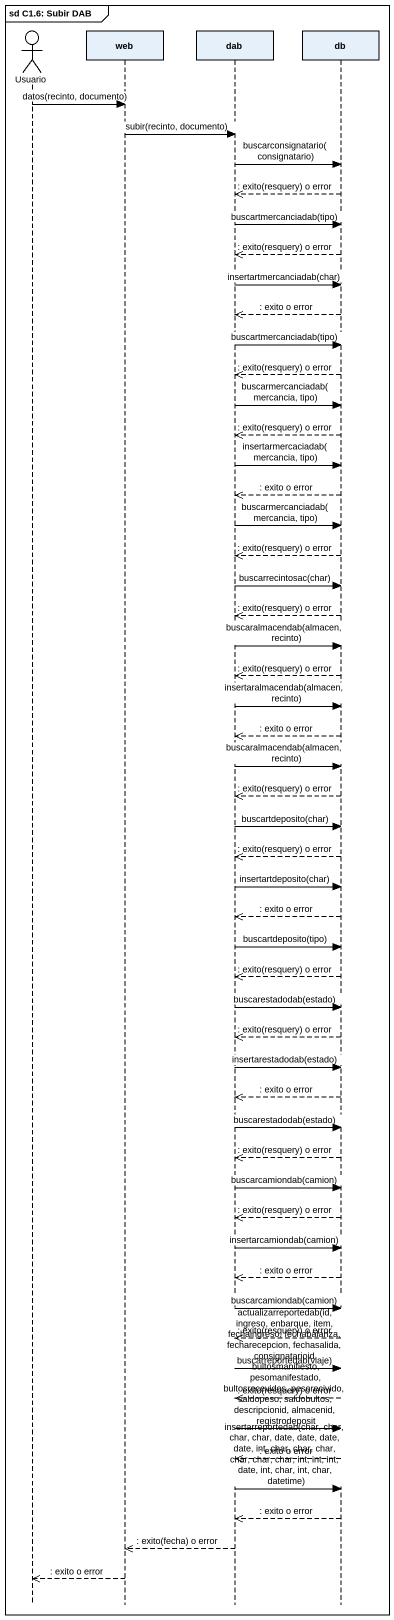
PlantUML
@startuml
mainframe sd C1.6: Subir DAB
hide footbox
actor Usuario
participant web
participant dab
participant db

Usuario -> web : datos(recinto, documento)
web -> dab : subir(recinto, documento)
dab -> db : buscarconsignatario(consignatario)
db -->> dab : : exito(resquery) o error
dab -> db : buscartmercanciadab(tipo)
db -->> dab : : exito(resquery) o error
dab -> db : insertartmercanciadab(char)
db -->> dab : : exito o error
dab -> db : buscartmercanciadab(tipo)
db -->> dab : : exito(resquery) o error
dab -> db : buscarmercanciadab(mercancia, tipo)
db -->> dab : : exito(resquery) o error
dab -> db : insertarmercaciadab(mercancia, tipo)
db -->> dab : : exito o error
dab -> db : buscarmercanciadab(mercancia, tipo)
db -->> dab : : exito(resquery) o error
dab -> db : buscarrecintosac(char)
db -->> dab : : exito(resquery) o error
dab -> db : buscaralmacendab(almacen, recinto)
db -->> dab : : exito(resquery) o error
dab -> db : insertaralmacendab(almacen, recinto)
db -->> dab : : exito o error
dab -> db : buscaralmacendab(almacen, recinto)
db -->> dab : : exito(resquery) o error
dab -> db : buscartdeposito(char)
db -->> dab : : exito(resquery) o error
dab -> db : insertartdeposito(char)
db -->> dab : : exito o error
dab -> db : buscartdeposito(tipo)
db -->> dab : : exito(resquery) o error
dab -> db : buscarestadodab(estado)
db -->> dab : : exito(resquery) o error
dab -> db : insertarestadodab(estado)
db -->> dab : : exito o error
dab -> db : buscarestadodab(estado)
db -->> dab : : exito(resquery) o error
dab -> db : buscarcamiondab(camion)
db -->> dab : : exito(resquery) o error
dab -> db : insertarcamiondab(camion)
db -->> dab : : exito o error
dab -> db : buscarcamiondab(camion)
db -->> dab : : exito(resquery) o error
dab -> db : buscarreportedab(viaje)
db -->> dab : : exito(resquery) o error
dab -> db : actualizarreportedab(id, ingreso, enbarque, item, fechaingreso, fechabalanza, fecharecepcion, fechasalida, consignatarioid, bultosmanifiesto, pesomanifestado, bultosrecevidos, pesorecivido, saldopeso, saldobultos, descripcionid, almacenid, registrodeposit
db -->> dab : : exito o error
dab -> db : insertarreportedab(char, char, char, char, date, date, date, date, int, char, char, char, char, char, char, int, int, int, date, int, char, int, char, datetime)
db -->> dab : : exito o error
dab -->> web : : exito(fecha) o error
web -->> Usuario : : exito o error
@enduml
